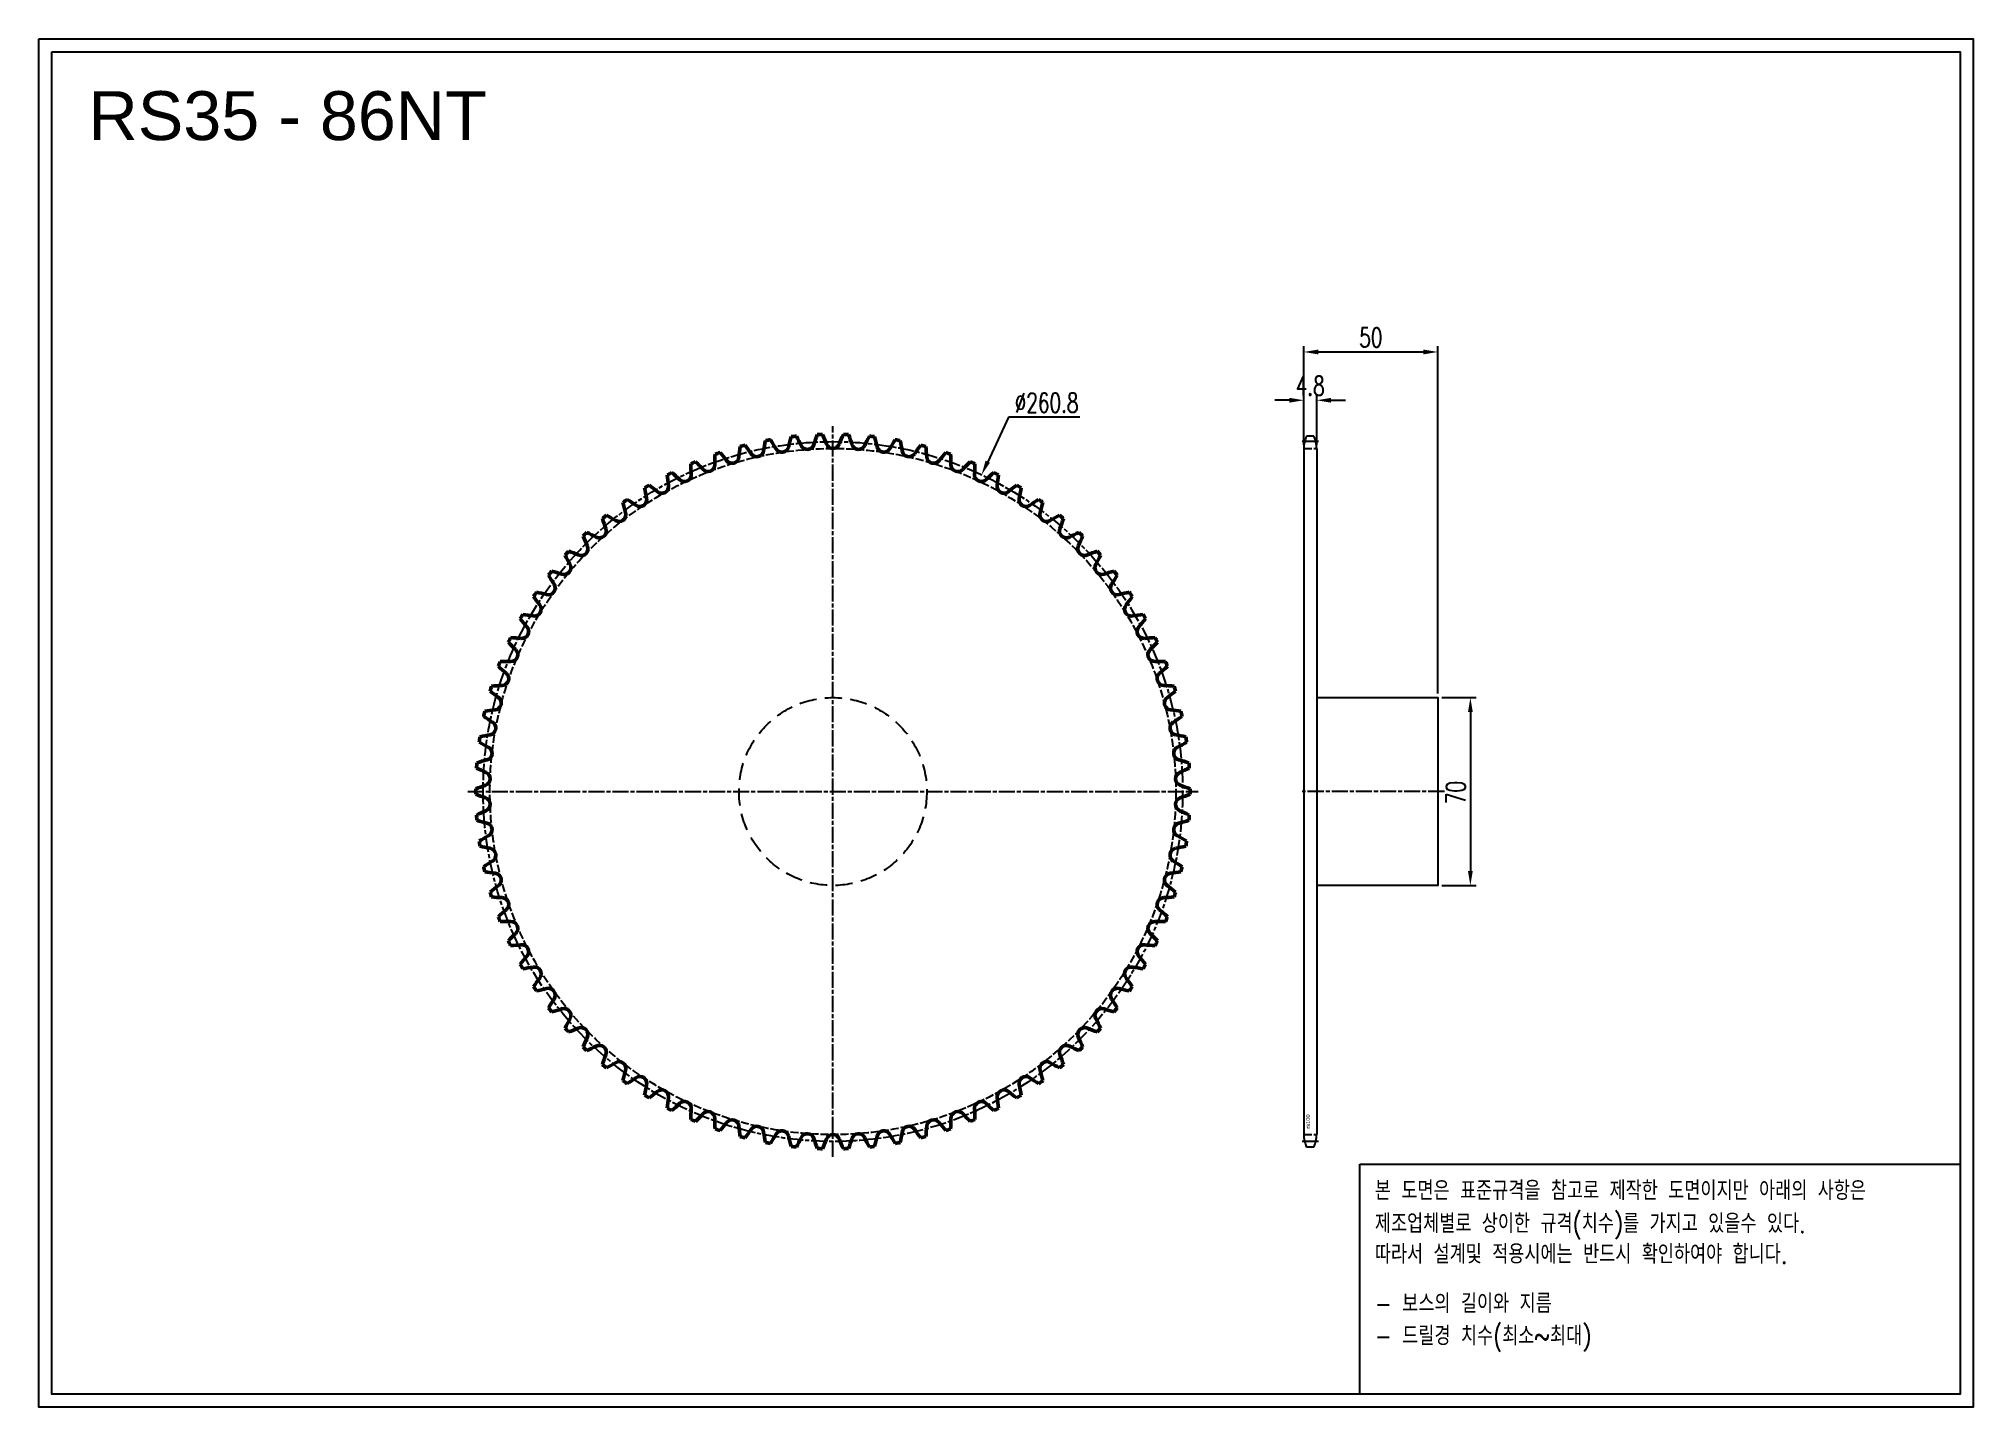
# Model space of a CAD drawing. Header units: millimetres. Extents: x -39231 to -38510, y 3815 to 4325.
import ezdxf

# ---------------------------------------------------------------- set-up
doc = ezdxf.new("R2010")
doc.units = ezdxf.units.MM
for name, pattern in [('AM_ISO02W050', [7.5, 6, -1.5]), ('AM_ISO02W050x2', [3.75, 3, -0.75]), ('AM_ISO08W050', [18, 12, -1.5, 3, -1.5]), ('AM_ISO08W050x2', [9, 6, -0.75, 1.5, -0.75]), ('HIDDEN', [9.525, 6.35, -3.175])]:
    doc.linetypes.add(name, pattern=pattern)
for name, color, linetype, lineweight in [('AM_0N', 7, 'Continuous', 50), ('AM_3N', 6, 'AM_ISO02W050', 25), ('AM_7', 4, 'AM_ISO08W050', 25), ('AM_7N', 4, 'AM_ISO08W050', 25)]:
    doc.layers.add(name, color=color, linetype=linetype, lineweight=lineweight)
doc.layers.add('HL', color=2, linetype='HIDDEN')
doc.layers.add('S-DIM', color=7, linetype='Continuous')
doc.styles.add('HAN', font='ROMANS.shx', dxfattribs={"width": 0.7, "bigfont": 'whgtxt.shx'})
doc.styles.add('HSG', font='SIMPLEX.shx', dxfattribs={"width": 0.7, "bigfont": 'HSG.shx'})
doc.styles.get("Standard").update_dxf_attribs({"font": 'arial.ttf'})
doc.dimstyles.new('APP16', dxfattribs={"dimscale": 3, "dimtxt": 2.4, "dimasz": 1.8, "dimexe": 0.7, "dimexo": 0.5, "dimgap": 0.6, "dimtad": 1, "dimtoh": 1, "dimdec": 1, "dimrnd": 0.01, "dimzin": 9, "dimdsep": 46, "dimtxsty": 'HSG', "dimcen": 0, "dimclrd": 1, "dimclre": 1, "dimclrt": 256, "dimazin": 2, "dimtp": 1, "dimtm": 1, "dimtfac": 0.5, "dimtdec": 1, "dimtofl": 0, "dimtmove": 0, "dimatfit": 3, "dimfxl": 0, "dimtvp": 1, "dimtolj": 2, "dimlwd": -1, "dimlwe": -1, "dimarcsym": 0})

# ---------------------------------------------------------------- blocks, each defined once
blk = doc.blocks.new('*D1')
at = {"layer": 'Defpoints', "color": 0, "transparency": 16777216}
for p in [(-38709.78, 4079.25), (-38709.78, 4009.25), (-38697.67, 4009.25)]:
    blk.add_point(p, dxfattribs=at)
at = {"layer": 'S-DIM', "color": 1, "transparency": 16777216}
for p, q in [((-38708.28, 4079.25), (-38695.57, 4079.25)), ((-38697.67, 4073.85), (-38697.67, 4014.65)), ((-38708.28, 4009.25), (-38695.57, 4009.25))]:
    blk.add_line(p, q, dxfattribs=at)
for points in [[(-38698.57, 4073.85), (-38696.77, 4073.85), (-38697.67, 4079.25)], [(-38698.57, 4014.65), (-38696.77, 4014.65), (-38697.67, 4009.25)]]:
    blk.add_solid(points, dxfattribs=at)
at = {"layer": 'S-DIM', "transparency": 16777216, "insert": (-38703.07, 4043.87), "char_height": 7.2, "attachment_point": 5, "rotation": 90, "style": 'HSG'}
blk.add_mtext('\\A2;70', dxfattribs=at)
blk = doc.blocks.new('*D2')
at = {"layer": 'Defpoints', "color": 0, "transparency": 16777216}
for p in [(-38754.98, 4190.07), (-38759.78, 4171.93), (-38754.98, 4171.93)]:
    blk.add_point(p, dxfattribs=at)
at = {"layer": 'S-DIM', "color": 1, "transparency": 16777216}
for p, q in [((-38759.78, 4173.43), (-38759.78, 4192.17)), ((-38754.98, 4173.43), (-38754.98, 4192.17)), ((-38765.18, 4190.07), (-38770.58, 4190.07)), ((-38749.58, 4190.07), (-38744.18, 4190.07))]:
    blk.add_line(p, q, dxfattribs=at)
for points in [[(-38765.18, 4190.97), (-38765.18, 4189.17), (-38759.78, 4190.07)], [(-38749.58, 4190.97), (-38749.58, 4189.17), (-38754.98, 4190.07)]]:
    blk.add_solid(points, dxfattribs=at)
at = {"layer": 'S-DIM', "transparency": 16777216, "insert": (-38757.38, 4195.47), "char_height": 7.2, "attachment_point": 5, "style": 'HSG'}
blk.add_mtext('\\A2;4.8', dxfattribs=at)
blk = doc.blocks.new('*D3')
at = {"layer": 'Defpoints', "color": 0, "transparency": 16777216}
for p in [(-38709.78, 4208.07), (-38759.78, 4171.93), (-38709.78, 4079.25)]:
    blk.add_point(p, dxfattribs=at)
at = {"layer": 'S-DIM', "color": 1, "transparency": 16777216}
for p, q in [((-38759.78, 4173.43), (-38759.78, 4210.17)), ((-38754.38, 4208.07), (-38715.18, 4208.07)), ((-38709.78, 4080.75), (-38709.78, 4210.17))]:
    blk.add_line(p, q, dxfattribs=at)
for points in [[(-38754.38, 4208.97), (-38754.38, 4207.17), (-38759.78, 4208.07)], [(-38715.18, 4208.97), (-38715.18, 4207.17), (-38709.78, 4208.07)]]:
    blk.add_solid(points, dxfattribs=at)
at = {"layer": 'S-DIM', "transparency": 16777216, "insert": (-38734.78, 4213.47), "char_height": 7.2, "attachment_point": 5, "style": 'HSG'}
blk.add_mtext('\\A2;50', dxfattribs=at)
blk = doc.blocks.new('*D4')
at = {"layer": 'Defpoints', "color": 0, "transparency": 16777216}
for p in [(-38879.92, 4162.28), (-38990.81, 3926.23)]:
    blk.add_point(p, dxfattribs=at)
at = {"layer": 'S-DIM', "color": 1, "transparency": 16777216}
for p, q in [((-38869.83, 4183.75), (-38877.62, 4167.17)), ((-38843.31, 4183.75), (-38869.83, 4183.75))]:
    blk.add_line(p, q, dxfattribs=at)
blk.add_solid([(-38878.44, 4167.55), (-38876.81, 4166.78), (-38879.92, 4162.28)], dxfattribs=at)
at = {"layer": 'S-DIM', "transparency": 16777216, "insert": (-38855.67, 4189.15), "char_height": 7.2, "attachment_point": 5, "style": 'HSG'}
blk.add_mtext('\\A2;∅260.8', dxfattribs=at)
blk = doc.blocks.new('notice1')
at = {"color": 4}
blk.add_lwpolyline([(-22142.12, 1735.9), (-22053.8, 1735.9), (-22053.8, 1702.07), (-22142.12, 1702.07)], close=True, dxfattribs=at)
at = {"color": 4, "style": 'HAN', "width": 0.8}
for s, p in [('본 도면은 표준규격을 참고로 제작한 도면이지만 아래의 사항은', (-22139.9, 1730.62)), ('제조업체별로 상이한 규격(치수)를 가지고 있을수 있다.', (-22139.9, 1725.78)), ('따라서 설계및 적용시에는 반드시 확인하여야 합니다.', (-22139.9, 1721.28)), ('- 보스의 길이와 지름', (-22139.9, 1714.03)), ('- 드릴경 치수(최소~최대)', (-22139.9, 1709.27))]:
    blk.add_text(s, height=2.7949, dxfattribs=at).set_placement(p)

msp = doc.modelspace()

# ---------------------------------------------------------------- linework, layer by layer
for p, q in [((-38756.05, 4176.73), (-38758.71, 4176.73)), ((-38759.78, 4171.93), (-38759.78, 3916.57)), ((-38754.98, 4171.93), (-38754.98, 3916.57)), ((-38756.05, 3911.77), (-38758.71, 3911.77))]:
    msp.add_line(p, q)
for points in [[(-39231.48, 4324.81), (-38510.15, 4324.81), (-38510.15, 3814.78), (-39231.48, 3814.78)], [(-39226.62, 4319.95), (-38515.01, 4319.95), (-38515.01, 3819.64), (-39226.62, 3819.64)]]:
    msp.add_lwpolyline(points, close=True)
msp.add_lwpolyline([(-38754.98, 4079.25), (-38709.78, 4079.25), (-38709.78, 4009.25), (-38754.98, 4009.25)])
for centre, start, end in [((-38748.48, 4171.93), 154.86334, 180), ((-38766.28, 4171.93), 0, 25.13666), ((-38748.48, 3916.57), 180, 205.13666), ((-38766.28, 3916.57), 334.86334, 0)]:
    msp.add_arc(centre, 11.3, start, end)
at = {"layer": 'AM_0N'}
for centre, radius, start, end in [((-38899.4, 4161.46), 53.64, 163.69759, 167.84884), ((-38935.36, 4044.25), 133.17, 95.86243, 96.69571), ((-38995.95, 4150.83), 53.64, 24.7093, 28.86055), ((-38890.94, 4158.52), 53.64, 159.51155, 163.66279), ((-38935.36, 4044.25), 133.17, 91.67638, 92.50966), ((-38988.01, 4154.97), 53.64, 20.52326, 24.6745), ((-38882.72, 4154.97), 53.64, 155.3255, 159.47674), ((-38935.36, 4044.25), 133.17, 87.49034, 88.32362), ((-38979.78, 4158.52), 53.64, 16.33721, 20.48845), ((-38874.78, 4150.83), 53.64, 151.13945, 155.2907), ((-38935.36, 4044.25), 133.17, 83.30429, 84.13757), ((-38971.32, 4161.46), 53.64, 12.15116, 16.30241), ((-38925.75, 4166.47), 53.64, 176.25573, 180.40698), ((-38935.36, 4044.25), 133.17, 108.42057, 109.25385), ((-39017.67, 4135.11), 53.64, 37.26744, 41.41868), ((-38916.85, 4165.44), 53.64, 172.06969, 176.22093), ((-38935.36, 4044.25), 133.17, 104.23452, 105.0678), ((-39010.82, 4140.88), 53.64, 33.0814, 37.23264), ((-38963.72, 4171.56), 2.57, 213.0814, 352.03488), ((-38908.05, 4163.77), 53.64, 167.88364, 172.03488), ((-38935.36, 4044.25), 133.17, 100.04848, 100.88176), ((-39003.57, 4146.13), 53.64, 28.89535, 33.04659), ((-38954.35, 4173.29), 2.57, 208.89535, 347.84884), ((-38944.88, 4174.33), 2.57, 204.7093, 343.66279), ((-38935.36, 4174.68), 2.57, 200.52326, 339.47674), ((-38925.84, 4174.33), 2.57, 196.33721, 335.2907), ((-38916.37, 4173.29), 2.57, 192.15116, 331.10465), ((-38867.16, 4146.13), 53.64, 146.95341, 151.10465), ((-38935.36, 4044.25), 133.17, 79.11824, 79.95152), ((-38962.67, 4163.77), 53.64, 7.96512, 12.11636), ((-38907, 4171.56), 2.57, 187.96512, 326.9186), ((-38859.91, 4140.88), 53.64, 142.76736, 146.9186), ((-38935.36, 4044.25), 133.17, 74.9322, 75.76548), ((-38953.88, 4165.44), 53.64, 3.77907, 7.93031), ((-38853.05, 4135.11), 53.64, 138.58132, 142.73256), ((-38935.36, 4044.25), 133.17, 70.74615, 71.57943), ((-38944.98, 4166.47), 53.64, 359.59302, 3.74427), ((-38935.36, 4044.25), 133.17, 116.79266, 117.62594), ((-38943.64, 4166.57), 53.64, 184.62783, 188.77907), ((-39030.02, 4122.16), 53.64, 45.63953, 49.79078), ((-38990.72, 4162.35), 2.57, 225.63953, 4.59302), ((-38935.36, 4044.25), 133.17, 112.60662, 113.4399), ((-38934.69, 4166.85), 53.64, 180.44178, 184.59302), ((-39024.08, 4128.86), 53.64, 41.45349, 45.60473), ((-38981.96, 4166.07), 2.57, 221.45349, 0.40698), ((-38972.94, 4169.15), 2.57, 217.26744, 356.22093), ((-38897.79, 4169.15), 2.57, 183.77907, 322.73256), ((-38888.77, 4166.07), 2.57, 179.59302, 318.54651), ((-38846.64, 4128.86), 53.64, 134.39527, 138.54651), ((-38935.36, 4044.25), 133.17, 66.5601, 67.39338), ((-38880, 4162.35), 2.57, 175.40698, 314.36047), ((-38936.03, 4166.85), 53.64, 355.40698, 359.55822), ((-38840.7, 4122.16), 53.64, 130.20922, 134.36047), ((-38935.36, 4044.25), 133.17, 62.37406, 63.20734), ((-38927.08, 4166.57), 53.64, 351.22093, 355.37217), ((-38935.36, 4044.25), 133.17, 120.97871, 121.81199), ((-38952.55, 4165.64), 53.64, 188.81387, 192.96512), ((-39035.46, 4115.04), 53.64, 49.82558, 53.97682), ((-38999.2, 4157.99), 2.57, 229.82558, 8.77907), ((-38871.53, 4157.99), 2.57, 171.22093, 310.17442), ((-38835.27, 4115.04), 53.64, 126.02318, 130.17442), ((-38935.36, 4044.25), 133.17, 58.18801, 59.02129), ((-38918.18, 4165.64), 53.64, 347.03488, 351.18613), ((-39015.08, 4147.48), 2.57, 238.19767, 17.15116), ((-38935.36, 4044.25), 133.17, 125.16476, 125.99803), ((-38961.37, 4164.06), 53.64, 192.99992, 197.15116), ((-39040.36, 4107.55), 53.64, 54.01163, 58.16287), ((-39007.33, 4153.03), 2.57, 234.01163, 12.96512), ((-38863.4, 4153.03), 2.57, 167.03488, 305.98837), ((-38830.37, 4107.55), 53.64, 121.83713, 125.98837), ((-38935.36, 4044.25), 133.17, 54.00197, 54.83524), ((-38855.65, 4147.48), 2.57, 162.84884, 301.80233), ((-38909.36, 4164.06), 53.64, 342.84884, 347.00008), ((-38935.36, 4044.25), 133.17, 133.53685, 134.37013), ((-39048.46, 4091.58), 53.64, 62.38372, 66.53496), ((-39022.4, 4141.39), 2.57, 242.38372, 21.33721), ((-38935.36, 4044.25), 133.17, 129.3508, 130.18408), ((-38970.04, 4161.84), 53.64, 197.18597, 201.33721), ((-39044.7, 4099.71), 53.64, 58.19767, 62.34892), ((-38826.03, 4099.71), 53.64, 117.65108, 121.80233), ((-38935.36, 4044.25), 133.17, 49.81592, 50.6492), ((-38848.33, 4141.39), 2.57, 158.66279, 297.61628), ((-38900.68, 4161.84), 53.64, 338.66279, 342.81403), ((-38822.27, 4091.58), 53.64, 113.46504, 117.61628), ((-38935.36, 4044.25), 133.17, 45.62987, 46.46315), ((-38935.36, 4044.25), 133.17, 137.7229, 138.55617), ((-39051.61, 4083.2), 53.64, 66.56977, 70.72101), ((-39029.26, 4134.78), 2.57, 246.56977, 25.52326), ((-38978.53, 4159), 53.64, 201.37201, 205.52326), ((-38841.47, 4134.78), 2.57, 154.47674, 293.43023), ((-38892.19, 4159), 53.64, 334.47674, 338.62799), ((-38819.12, 4083.2), 53.64, 109.27899, 113.43023), ((-38935.36, 4044.25), 133.17, 41.44383, 42.2771), ((-38935.36, 4044.25), 133.17, 141.90894, 142.74222), ((-39054.14, 4074.61), 53.64, 70.75581, 74.90706), ((-39035.62, 4127.68), 2.57, 250.75581, 29.7093), ((-38986.79, 4155.54), 53.64, 205.55806, 209.7093), ((-38835.11, 4127.68), 2.57, 150.2907, 289.24419), ((-38883.93, 4155.54), 53.64, 330.2907, 334.44194), ((-38816.59, 4074.61), 53.64, 105.09294, 109.24419), ((-38935.36, 4044.25), 133.17, 37.25778, 38.09106), ((-39041.44, 4120.14), 2.57, 254.94186, 33.89535), ((-38994.78, 4151.49), 53.64, 209.74411, 213.89535), ((-38829.29, 4120.14), 2.57, 146.10465, 285.05814), ((-38875.95, 4151.49), 53.64, 326.10465, 330.25589), ((-39046.69, 4112.2), 2.57, 259.12791, 38.0814), ((-38935.36, 4044.25), 133.17, 146.09499, 146.92827), ((-39002.45, 4146.87), 53.64, 213.93015, 218.0814), ((-39056.04, 4065.86), 53.64, 74.94186, 79.0931), ((-38814.69, 4065.86), 53.64, 100.9069, 105.05814), ((-38824.03, 4112.2), 2.57, 141.9186, 280.87209), ((-38868.28, 4146.87), 53.64, 321.9186, 326.06985), ((-38935.36, 4044.25), 133.17, 33.07173, 33.90501), ((-38935.36, 4044.25), 133.17, 150.28104, 151.11431), ((-39009.76, 4141.7), 53.64, 218.1162, 222.26744), ((-39051.36, 4103.89), 2.57, 263.31395, 42.26744), ((-39057.3, 4057), 53.64, 79.12791, 83.27915), ((-38813.43, 4057), 53.64, 96.72085, 100.87209), ((-38819.37, 4103.89), 2.57, 137.73256, 276.68605), ((-38860.97, 4141.7), 53.64, 317.73256, 321.8838), ((-38935.36, 4044.25), 133.17, 28.88569, 29.71896), ((-38935.36, 4044.25), 133.17, 154.46708, 155.30036), ((-39016.68, 4136.01), 53.64, 222.30225, 226.45349), ((-39057.9, 4048.06), 53.64, 83.31395, 87.4652), ((-38812.83, 4048.06), 53.64, 92.5348, 96.68605), ((-38854.05, 4136.01), 53.64, 313.54651, 317.69775), ((-38935.36, 4044.25), 133.17, 24.69964, 25.53292), ((-38935.36, 4044.25), 133.17, 158.65313, 159.48641), ((-39023.16, 4129.82), 53.64, 226.48829, 230.63953), ((-39057.85, 4039.11), 53.64, 87.5, 91.65124), ((-39055.4, 4095.26), 2.57, 267.5, 46.45349), ((-38815.33, 4095.26), 2.57, 133.54651, 272.5), ((-38812.87, 4039.11), 53.64, 88.34876, 92.5), ((-38847.57, 4129.82), 53.64, 309.36047, 313.51171), ((-38935.36, 4044.25), 133.17, 20.51359, 21.34687), ((-38935.36, 4044.25), 133.17, 162.83917, 163.67245), ((-39057.15, 4030.18), 53.64, 91.68605, 95.83729), ((-39058.8, 4086.36), 2.57, 271.68605, 50.63953), ((-38811.92, 4086.36), 2.57, 129.36047, 268.31395), ((-38813.58, 4030.18), 53.64, 84.16271, 88.31395), ((-38935.36, 4044.25), 133.17, 16.32755, 17.16083), ((-39029.17, 4123.19), 53.64, 230.67434, 234.82558), ((-39061.55, 4077.24), 2.57, 275.87209, 54.82558), ((-38809.18, 4077.24), 2.57, 125.17442, 264.12791), ((-38841.56, 4123.19), 53.64, 305.17442, 309.32566), ((-38935.36, 4044.25), 133.17, 167.02522, 167.8585), ((-39034.68, 4116.13), 53.64, 234.86038, 239.01163), ((-39055.8, 4021.33), 53.64, 95.87209, 100.02334), ((-39063.62, 4067.94), 2.57, 280.05814, 59.01163), ((-38807.11, 4067.94), 2.57, 120.98837, 259.94186), ((-38814.93, 4021.33), 53.64, 79.97666, 84.12791), ((-38836.05, 4116.13), 53.64, 300.98837, 305.13962), ((-38935.36, 4044.25), 133.17, 12.1415, 12.97478), ((-38935.36, 4044.25), 133.17, 171.21127, 172.04455), ((-39039.66, 4108.69), 53.64, 239.04643, 243.19767), ((-39053.8, 4012.6), 53.64, 100.05814, 104.20938), ((-38816.92, 4012.6), 53.64, 75.79062, 79.94186), ((-38831.07, 4108.69), 53.64, 296.80233, 300.95357), ((-38935.36, 4044.25), 133.17, 7.95545, 8.78873), ((-38935.36, 4044.25), 133.17, 175.39731, 176.23059), ((-39051.18, 4004.04), 53.64, 104.24419, 108.39543), ((-39065.01, 4058.52), 2.57, 284.24419, 63.19767), ((-38805.72, 4058.52), 2.57, 116.80233, 255.75581), ((-38819.55, 4004.04), 53.64, 71.60457, 75.75581), ((-38935.36, 4044.25), 133.17, 3.76941, 4.60269), ((-39044.09, 4100.9), 53.64, 243.23248, 247.38372), ((-39065.7, 4049.02), 2.57, 288.43023, 67.38372), ((-38805.02, 4049.02), 2.57, 112.61628, 251.56977), ((-38826.64, 4100.9), 53.64, 292.61628, 296.76752), ((-39047.93, 3995.69), 53.64, 108.43023, 112.58148), ((-38935.36, 4044.25), 133.17, 179.58336, 180.41664), ((-39047.93, 4092.82), 53.64, 247.41852, 251.56977), ((-39065.7, 4039.49), 2.57, 292.61628, 71.56977), ((-38805.02, 4039.49), 2.57, 108.43023, 247.38372), ((-38822.8, 3995.69), 53.64, 67.41852, 71.56977), ((-38822.8, 4092.82), 53.64, 288.43023, 292.58148), ((-38935.36, 4044.25), 133.17, 359.58336, 0.41664), ((-39044.09, 3987.6), 53.64, 112.61628, 116.76752), ((-38935.36, 4044.25), 133.17, 183.76941, 184.60269), ((-39051.18, 4084.47), 53.64, 251.60457, 255.75581), ((-39065.01, 4029.99), 2.57, 296.80233, 75.75581), ((-38805.72, 4029.99), 2.57, 104.24419, 243.19767), ((-38819.55, 4084.47), 53.64, 284.24419, 288.39543), ((-38826.64, 3987.6), 53.64, 63.23248, 67.38372), ((-38935.36, 4044.25), 133.17, 355.39731, 356.23059), ((-39039.66, 3979.82), 53.64, 116.80233, 120.95357), ((-38935.36, 4044.25), 133.17, 187.95545, 188.78873), ((-38831.07, 3979.82), 53.64, 59.04643, 63.19767), ((-38935.36, 4044.25), 133.17, 351.21127, 352.04455), ((-39053.8, 4075.91), 53.64, 255.79062, 259.94186), ((-39034.68, 3972.38), 53.64, 120.98837, 125.13962), ((-39063.62, 4020.56), 2.57, 300.98837, 79.94186), ((-38807.11, 4020.56), 2.57, 100.05814, 239.01163), ((-38836.05, 3972.38), 53.64, 54.86038, 59.01163), ((-38816.92, 4075.91), 53.64, 280.05814, 284.20938), ((-38935.36, 4044.25), 133.17, 192.1415, 192.97478), ((-39055.8, 4067.18), 53.64, 259.97666, 264.12791), ((-39061.55, 4011.26), 2.57, 305.17442, 84.12791), ((-38809.18, 4011.26), 2.57, 95.87209, 234.82558), ((-38814.93, 4067.18), 53.64, 275.87209, 280.02334), ((-38935.36, 4044.25), 133.17, 347.02522, 347.8585), ((-39029.17, 3965.32), 53.64, 125.17442, 129.32566), ((-38935.36, 4044.25), 133.17, 196.32755, 197.16083), ((-39057.15, 4058.33), 53.64, 264.16271, 268.31395), ((-39058.8, 4002.14), 2.57, 309.36047, 88.31395), ((-38811.92, 4002.14), 2.57, 91.68605, 230.63953), ((-38813.58, 4058.33), 53.64, 271.68605, 275.83729), ((-38841.56, 3965.32), 53.64, 50.67434, 54.82558), ((-38935.36, 4044.25), 133.17, 342.83917, 343.67245), ((-39023.16, 3958.68), 53.64, 129.36047, 133.51171), ((-38935.36, 4044.25), 133.17, 200.51359, 201.34687), ((-38847.57, 3958.68), 53.64, 46.48829, 50.63953), ((-38935.36, 4044.25), 133.17, 338.65313, 339.48641), ((-39057.85, 4049.4), 53.64, 268.34876, 272.5), ((-39016.68, 3952.5), 53.64, 133.54651, 137.69775), ((-39055.4, 3993.24), 2.57, 313.54651, 92.5), ((-38815.33, 3993.24), 2.57, 87.5, 226.45349), ((-38854.05, 3952.5), 53.64, 42.30225, 46.45349), ((-38812.87, 4049.4), 53.64, 267.5, 271.65124), ((-38935.36, 4044.25), 133.17, 204.69964, 205.53292), ((-39057.9, 4040.44), 53.64, 272.5348, 276.68605), ((-39009.76, 3946.81), 53.64, 137.73256, 141.8838), ((-39051.36, 3984.62), 2.57, 317.73256, 96.68605), ((-38819.37, 3984.62), 2.57, 83.31395, 222.26744), ((-38860.97, 3946.81), 53.64, 38.1162, 42.26744), ((-38812.83, 4040.44), 53.64, 263.31395, 267.4652), ((-38935.36, 4044.25), 133.17, 334.46708, 335.30036), ((-38935.36, 4044.25), 133.17, 208.88569, 209.71896), ((-39057.3, 4031.51), 53.64, 276.72085, 280.87209), ((-39046.69, 3976.31), 2.57, 321.9186, 100.87209), ((-39002.45, 3941.64), 53.64, 141.9186, 146.06985), ((-38824.03, 3976.31), 2.57, 79.12791, 218.0814), ((-38868.28, 3941.64), 53.64, 33.93015, 38.0814), ((-38813.43, 4031.51), 53.64, 259.12791, 263.27915), ((-38935.36, 4044.25), 133.17, 330.28104, 331.11431), ((-38935.36, 4044.25), 133.17, 213.07173, 213.90501), ((-39056.04, 4022.64), 53.64, 280.9069, 285.05814), ((-39041.44, 3968.36), 2.57, 326.10465, 105.05814), ((-38829.29, 3968.36), 2.57, 74.94186, 213.89535), ((-38814.69, 4022.64), 53.64, 254.94186, 259.0931), ((-38935.36, 4044.25), 133.17, 326.09499, 326.92827), ((-38994.78, 3937.02), 53.64, 146.10465, 150.25589), ((-38935.36, 4044.25), 133.17, 217.25778, 218.09106), ((-39054.14, 4013.89), 53.64, 285.09294, 289.24419), ((-39035.62, 3960.82), 2.57, 330.2907, 109.24419), ((-38835.11, 3960.82), 2.57, 70.75581, 209.7093), ((-38816.59, 4013.89), 53.64, 250.75581, 254.90706), ((-38875.95, 3937.02), 53.64, 29.74411, 33.89535), ((-38935.36, 4044.25), 133.17, 321.90894, 322.74222), ((-38986.79, 3932.96), 53.64, 150.2907, 154.44194), ((-38935.36, 4044.25), 133.17, 221.44383, 222.2771), ((-39051.61, 4005.3), 53.64, 289.27899, 293.43023), ((-39029.26, 3953.73), 2.57, 334.47674, 113.43023), ((-38841.47, 3953.73), 2.57, 66.56977, 205.52326), ((-38819.12, 4005.3), 53.64, 246.56977, 250.72101), ((-38883.93, 3932.96), 53.64, 25.55806, 29.7093), ((-38935.36, 4044.25), 133.17, 317.7229, 318.55617), ((-38978.53, 3929.51), 53.64, 154.47674, 158.62799), ((-38935.36, 4044.25), 133.17, 225.62987, 226.46315), ((-39048.46, 3996.92), 53.64, 293.46504, 297.61628), ((-39022.4, 3947.11), 2.57, 338.66279, 117.61628), ((-38970.04, 3926.66), 53.64, 158.66279, 162.81403), ((-38848.33, 3947.11), 2.57, 62.38372, 201.33721), ((-38900.68, 3926.66), 53.64, 17.18597, 21.33721), ((-38822.27, 3996.92), 53.64, 242.38372, 246.53496), ((-38892.19, 3929.51), 53.64, 21.37201, 25.52326), ((-38935.36, 4044.25), 133.17, 313.53685, 314.37013), ((-38935.36, 4044.25), 133.17, 229.81592, 230.6492), ((-39044.7, 3988.79), 53.64, 297.65108, 301.80233), ((-39015.08, 3941.02), 2.57, 342.84884, 121.80233), ((-38961.37, 3924.44), 53.64, 162.84884, 167.00008), ((-38855.65, 3941.02), 2.57, 58.19767, 197.15116), ((-38909.36, 3924.44), 53.64, 12.99992, 17.15116), ((-38826.03, 3988.79), 53.64, 238.19767, 242.34892), ((-38935.36, 4044.25), 133.17, 309.3508, 310.18408), ((-38935.36, 4044.25), 133.17, 234.00197, 234.83524), ((-39040.36, 3980.96), 53.64, 301.83713, 305.98837), ((-39007.33, 3935.48), 2.57, 347.03488, 125.98837), ((-38952.55, 3922.87), 53.64, 167.03488, 171.18613), ((-39035.46, 3973.46), 53.64, 306.02318, 310.17442), ((-38999.2, 3930.51), 2.57, 351.22093, 130.17442), ((-38871.53, 3930.51), 2.57, 49.82558, 188.77907), ((-38835.27, 3973.46), 53.64, 229.82558, 233.97682), ((-38863.4, 3935.48), 2.57, 54.01163, 192.96512), ((-38918.18, 3922.87), 53.64, 8.81387, 12.96512), ((-38830.37, 3980.96), 53.64, 234.01163, 238.16287), ((-38935.36, 4044.25), 133.17, 305.16476, 305.99803), ((-38935.36, 4044.25), 133.17, 238.18801, 239.02129), ((-38943.64, 3921.94), 53.64, 171.22093, 175.37217), ((-38935.36, 4044.25), 133.17, 242.37406, 243.20734), ((-39030.02, 3966.35), 53.64, 310.20922, 314.36047), ((-38990.72, 3926.16), 2.57, 355.40698, 134.36047), ((-38934.69, 3921.66), 53.64, 175.40698, 179.55822), ((-39024.08, 3959.64), 53.64, 314.39527, 318.54651), ((-38981.96, 3922.43), 2.57, 359.59302, 138.54651), ((-38888.77, 3922.43), 2.57, 41.45349, 180.40698), ((-38846.64, 3959.64), 53.64, 221.45349, 225.60473), ((-38880, 3926.16), 2.57, 45.63953, 184.59302), ((-38936.03, 3921.66), 53.64, 0.44178, 4.59302), ((-38840.7, 3966.35), 53.64, 225.63953, 229.79078), ((-38935.36, 4044.25), 133.17, 296.79266, 297.62594), ((-38927.08, 3921.94), 53.64, 4.62783, 8.77907), ((-38935.36, 4044.25), 133.17, 300.97871, 301.81199), ((-38935.36, 4044.25), 133.17, 246.5601, 247.39338), ((-38925.75, 3922.03), 53.64, 179.59302, 183.74427), ((-38935.36, 4044.25), 133.17, 250.74615, 251.57943), ((-39017.67, 3953.39), 53.64, 318.58132, 322.73256), ((-38972.94, 3919.36), 2.57, 3.77907, 142.73256), ((-38916.85, 3923.06), 53.64, 183.77907, 187.93031), ((-39010.82, 3947.63), 53.64, 322.76736, 326.9186), ((-38963.72, 3916.95), 2.57, 7.96512, 146.9186), ((-38908.05, 3924.74), 53.64, 187.96512, 192.11636), ((-38954.35, 3915.22), 2.57, 12.15116, 151.10465), ((-38916.37, 3915.22), 2.57, 28.89535, 167.84884), ((-38962.67, 3924.74), 53.64, 347.88364, 352.03488), ((-38907, 3916.95), 2.57, 33.0814, 172.03488), ((-38859.91, 3947.63), 53.64, 213.0814, 217.23264), ((-38953.88, 3923.06), 53.64, 352.06969, 356.22093), ((-38897.79, 3919.36), 2.57, 37.26744, 176.22093), ((-38853.05, 3953.39), 53.64, 217.26744, 221.41868), ((-38935.36, 4044.25), 133.17, 288.42057, 289.25385), ((-38944.98, 3922.03), 53.64, 356.25573, 0.40698), ((-38935.36, 4044.25), 133.17, 292.60662, 293.4399), ((-38935.36, 4044.25), 133.17, 254.9322, 255.76548), ((-38935.36, 4044.25), 133.17, 259.11824, 259.95152), ((-39003.57, 3942.38), 53.64, 326.95341, 331.10465), ((-38899.4, 3927.05), 53.64, 192.15116, 196.30241), ((-38935.36, 4044.25), 133.17, 263.30429, 264.13757), ((-38995.95, 3937.67), 53.64, 331.13945, 335.2907), ((-38944.88, 3914.17), 2.57, 16.33721, 155.2907), ((-38890.94, 3929.99), 53.64, 196.33721, 200.48845), ((-38935.36, 4044.25), 133.17, 267.49034, 268.32362), ((-38988.01, 3933.53), 53.64, 335.3255, 339.47674), ((-38935.36, 3913.83), 2.57, 20.52326, 159.47674), ((-38882.72, 3933.53), 53.64, 200.52326, 204.6745), ((-38935.36, 4044.25), 133.17, 271.67638, 272.50966), ((-38979.78, 3929.99), 53.64, 339.51155, 343.66279), ((-38925.84, 3914.17), 2.57, 24.7093, 163.66279), ((-38874.78, 3937.67), 53.64, 204.7093, 208.86055), ((-38935.36, 4044.25), 133.17, 275.86243, 276.69571), ((-38971.32, 3927.05), 53.64, 343.69759, 347.84884), ((-38867.16, 3942.38), 53.64, 208.89535, 213.04659), ((-38935.36, 4044.25), 133.17, 280.04848, 280.88176), ((-38935.36, 4044.25), 133.17, 284.23452, 285.0678)]:
    msp.add_arc(centre, radius, start, end, dxfattribs=at)
at = {"layer": 'AM_3N', "linetype": 'AM_ISO02W050x2'}
for p, q in [((-38759.78, 4172.09), (-38754.98, 4172.09)), ((-38759.78, 3916.42), (-38754.98, 3916.42))]:
    msp.add_line(p, q, dxfattribs=at)
msp.add_circle((-38935.36, 4044.25), 127.86, dxfattribs=at)
at = {"layer": 'AM_7', "linetype": 'AM_ISO08W050x2'}
for p, q in [((-38754.33, 4174.65), (-38760.44, 4174.65)), ((-38707.36, 4044.25), (-38760.44, 4044.25)), ((-38754.33, 3913.85), (-38760.44, 3913.85))]:
    msp.add_line(p, q, dxfattribs=at)
msp.add_circle((-38935.36, 4044.25), 130.4, dxfattribs=at)
at = {"layer": 'AM_7N', "linetype": 'AM_ISO08W050x2'}
for p, q in [((-38935.36, 3908.08), (-38935.36, 4180.42)), ((-39071.53, 4044.25), (-38799.19, 4044.25))]:
    msp.add_line(p, q, dxfattribs=at)
at = {"layer": 'HL'}
msp.add_circle((-38935.36, 4044.25), 35, dxfattribs=at)

# ---------------------------------------------------------------- block references
at = {"xscale": 2.535, "yscale": 2.535, "zscale": 2.535}
msp.add_blockref('notice1', (17391.37, -495.1), dxfattribs=at)

# ---------------------------------------------------------------- texts
msp.add_text('RS35 - 86NT', height=18.2155).set_placement((-39212.9, 4287.04))
at = {"insert": (-38758.99, 3918.64), "char_height": 1.512, "width": 6.5009, "attachment_point": 1, "rotation": 90}
msp.add_mtext('rs100', dxfattribs=at)

# ---------------------------------------------------------------- dimensions: what is measured, and where the dimension line sits
at = {"layer": 'S-DIM'}
dim = msp.add_linear_dim(base=(-38709.78, 4208.07), p1=(-38759.78, 4171.93), p2=(-38709.78, 4079.25), dimstyle='APP16', dxfattribs=at)
dim.commit()
dim.dimension.update_dxf_attribs({"geometry": '*D3', "text_midpoint": (-38734.78, 4213.47)})
dim = msp.add_linear_dim(base=(-38754.98, 4190.07), p1=(-38759.78, 4171.93), p2=(-38754.98, 4171.93), dimstyle='APP16', dxfattribs=at)
dim.commit()
dim.dimension.update_dxf_attribs({"geometry": '*D2', "text_midpoint": (-38757.38, 4190.07), "dimtype": 128})
dim = msp.add_diameter_dim_2p(p1=(-38990.81, 3926.23), p2=(-38879.92, 4162.28), dimstyle='APP16', dxfattribs=at)
dim.commit()
dim.dimension.update_dxf_attribs({"geometry": '*D4', "text_midpoint": (-38855.67, 4183.75), "dimtype": 131})
dim = msp.add_linear_dim(base=(-38697.67, 4009.25), p1=(-38709.78, 4079.25), p2=(-38709.78, 4009.25), angle=90, dimstyle='APP16', dxfattribs=at)
dim.commit()
dim.dimension.update_dxf_attribs({"geometry": '*D1', "text_midpoint": (-38697.67, 4043.87), "dimtype": 128})

doc.saveas('drawing.dxf')
